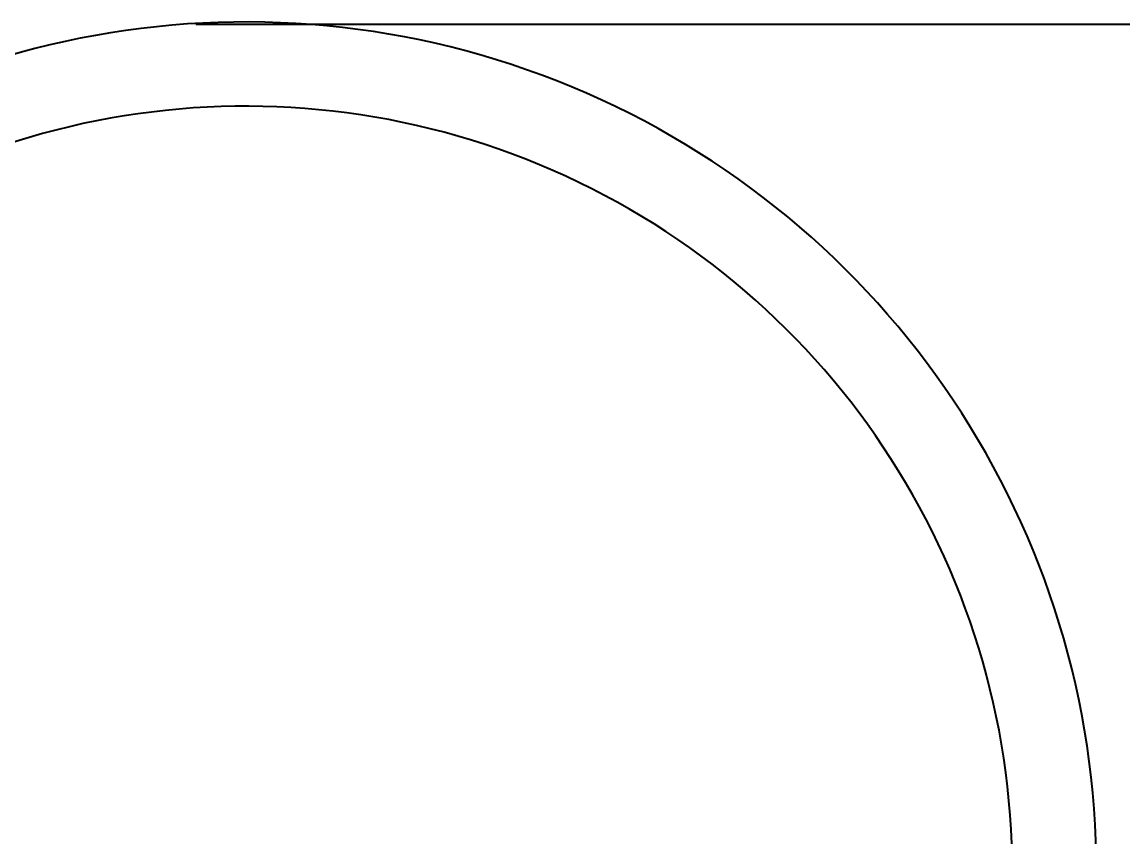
# Model space of a CAD drawing. Header units: millimetres. Extents: x 4086 to 8300, y 123 to 1549.
# Drawn here: x 6839.7 to 7001.6, y 1124.6 to 1244.5 of the extents above; entities that cross this region are included whole.
import ezdxf

# ---------------------------------------------------------------- set-up
doc = ezdxf.new("R2010")
doc.units = ezdxf.units.MM
doc.layers.add('20_ALL_FEATURES', color=7, linetype='Continuous')
doc.layers.add('标注层', color=7, linetype='Continuous', lineweight=0)
doc.styles.add('思源黑', font='SourceHanSansCN-Normal.ttf')
doc.dimstyles.new('尺寸标注_细节_1_2比例', dxfattribs={"dimtxt": 7, "dimasz": 6, "dimexe": 2, "dimexo": 1.5, "dimgap": 1, "dimtad": 1, "dimlfac": 2, "dimdsep": 46, "dimtxsty": '思源黑', "dimcen": 0.09, "dimadec": 0, "dimazin": 0, "dimtp": 0.01, "dimtm": 0.01, "dimtfac": 1, "dimtofl": 0, "dimtmove": 0, "dimatfit": 3, "dimfxl": 1, "dimtolj": 1, "dimarcsym": 0})

# ---------------------------------------------------------------- blocks, each defined once
blk = doc.blocks.new('*D1317')
at = {"layer": 'Defpoints', "color": 0}
for p in [(6626.49, 1233.26), (6560.08, 1011.06), (6919.68, 1011.06)]:
    blk.add_point(p, dxfattribs=at)
at = {"layer": '标注层', "color": 0, "lineweight": -2}
for p, q in [((6624.99, 1233.26), (6558.08, 1233.26)), ((6560.08, 1227.26), (6560.08, 1017.06)), ((6918.18, 1011.06), (6558.08, 1011.06))]:
    blk.add_line(p, q, dxfattribs=at)
at = {"layer": '标注层', "color": 0}
for points in [[(6561.08, 1227.26), (6559.08, 1227.26), (6560.08, 1233.26)], [(6559.08, 1017.06), (6561.08, 1017.06), (6560.08, 1011.06)]]:
    blk.add_solid(points, dxfattribs=at)
at = {"layer": '标注层', "color": 0, "insert": (6551.96, 1122.16), "char_height": 7, "attachment_point": 2, "rotation": 90, "style": '思源黑'}
blk.add_mtext('\\A1;555.5', dxfattribs=at)
blk = doc.blocks.new('*D1321')
at = {"layer": 'Defpoints', "color": 0}
for p in [(6863.76, 1244.19), (7002.48, 1011.06), (7041.91, 1011.06)]:
    blk.add_point(p, dxfattribs=at)
at = {"layer": '标注层', "color": 0, "lineweight": -2}
for p, q in [((6865.26, 1244.19), (7043.91, 1244.19)), ((7041.91, 1238.19), (7041.91, 1017.06)), ((7003.98, 1011.06), (7043.91, 1011.06))]:
    blk.add_line(p, q, dxfattribs=at)
at = {"layer": '标注层', "color": 0}
for points in [[(7042.91, 1238.19), (7040.91, 1238.19), (7041.91, 1244.19)], [(7040.91, 1017.06), (7042.91, 1017.06), (7041.91, 1011.06)]]:
    blk.add_solid(points, dxfattribs=at)
at = {"layer": '标注层', "color": 0, "insert": (7033.17, 1141.77), "char_height": 7, "attachment_point": 2, "rotation": 90, "style": '思源黑'}
blk.add_mtext('\\A1;{\\A1;\\C7;maximum values }b', dxfattribs=at)

msp = doc.modelspace()

# ---------------------------------------------------------------- linework, layer by layer
at = {"layer": '20_ALL_FEATURES', "color": 7, "linetype": 'Continuous'}
for radius, end in [(125.2784, 134.952427), (112.8784, 134.94718)]:
    msp.add_arc((6872.6043, 1119.2262), radius, 0, end, dxfattribs=at)

# ---------------------------------------------------------------- dimensions: what is measured, and where the dimension line sits
at = {"layer": '标注层'}
for base, p1, p2, text, picture, middle in [((7041.9102, 1011.0608), (6863.7612, 1244.1921), (7002.4826, 1011.0608), '{\\A1;\\C7;maximum values }b', '*D1321', (7041.9102, 1141.7653)), ((6560.0818, 1011.0608), (6626.4867, 1233.2608), (6919.6826, 1011.0608), '555.5', '*D1317', (6560.0818, 1122.1608))]:
    dim = msp.add_linear_dim(base=base, p1=p1, p2=p2, angle=90, text=text, dimstyle='尺寸标注_细节_1_2比例', dxfattribs=at)
    dim.commit()
    dim.dimension.update_dxf_attribs({"geometry": picture, "text_midpoint": middle, "dimtype": 160})

doc.saveas('drawing.dxf')
